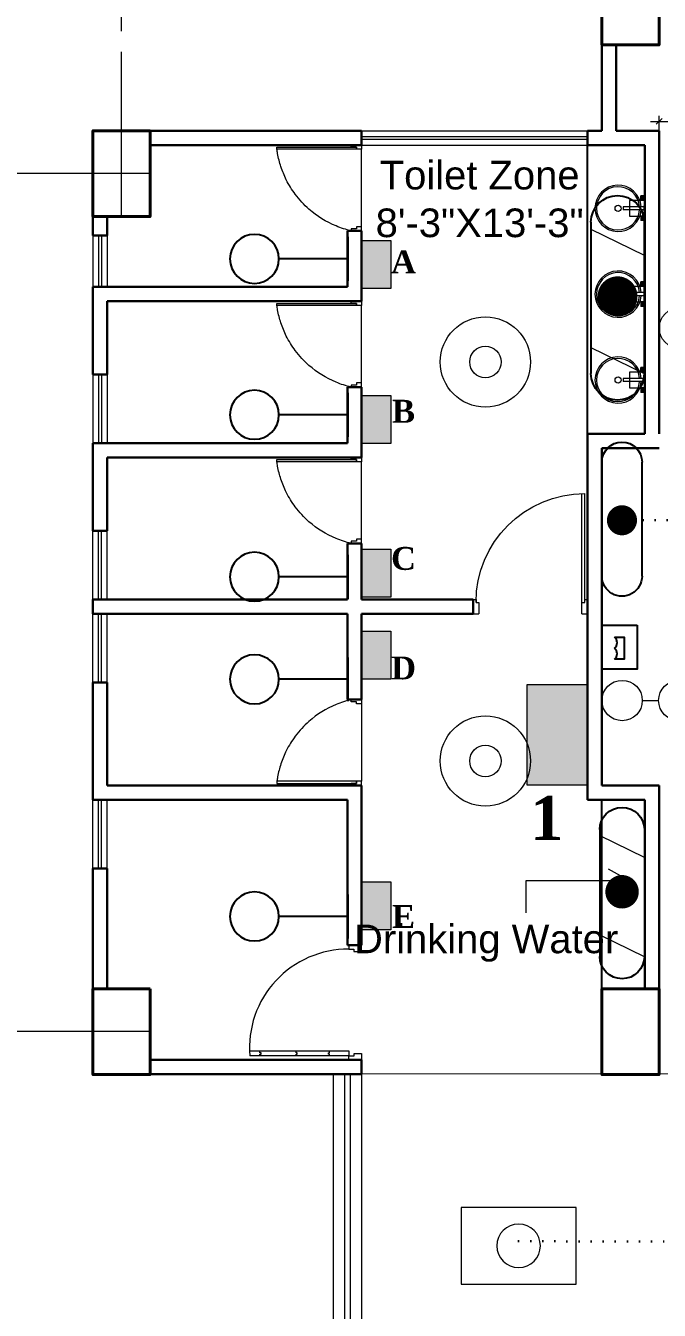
# Model space of a CAD drawing. Header units: inches. Extents: x -12 to 20935469, y -1604 to 24729220.
# Drawn here: x 20824020.3 to 20824241.8, y 24647863.6 to 24648312.6 of the extents above; entities that cross this region are included whole.
import ezdxf

# ---------------------------------------------------------------- set-up
doc = ezdxf.new("R2010")
doc.units = ezdxf.units.IN
doc.header["$LTSCALE"] = 0.03
doc.header["$MEASUREMENT"] = 0
doc.header["$PDMODE"] = 32
doc.header["$PDSIZE"] = 15
for name, pattern in [('ACAD_ISO02W100', [15, 12, -3]), ('ACAD_ISO08W100', [36, 24, -3, 6, -3]), ('DOT', [0.25, 0, -0.25])]:
    doc.linetypes.add(name, pattern=pattern)
for name, color, linetype in [('BL TEXT', 7, 'Continuous'), ('DIM TEXT 2025', 7, 'Continuous'), ('ELECTRICAL FITTINGS', 130, 'Continuous'), ('H', 154, 'Continuous'), ('SB TEXT', 215, 'DOT'), ('TEXT', 7, 'Continuous'), ('w', 188, 'DOT')]:
    doc.layers.add(name, color=color, linetype=linetype)
for name, color, linetype, lineweight in [('CL BOX', 90, 'ACAD_ISO02W100', 0), ('column', 1, 'Continuous', 40), ('Dimiention', 75, 'Continuous', 18), ('Door', 7, 'Continuous', 18), ('Glass Line', 252, 'Continuous', 9), ('Grid Line', 252, 'Continuous', 18), ('line', 7, 'Continuous', 9), ('Main Wall', 7, 'Continuous', 30), ('STAIR', 46, 'Continuous', 15), ('TOILET FIXTURE', 142, 'Continuous', 5), ('wind.', 150, 'Continuous', 20)]:
    doc.layers.add(name, color=color, linetype=linetype, lineweight=lineweight)
doc.styles.add('2', font='swisscl.ttf')
doc.styles.get("Standard").update_dxf_attribs({"font": 'timesbd.ttf'})
doc.dimstyles.new('arch grid', dxfattribs={"dimtxt": 250, "dimasz": 100, "dimexe": 10, "dimexo": 10, "dimgap": 0.09, "dimtad": 0, "dimdec": 0, "dimzin": 0, "dimdsep": 46, "dimtxsty": 'Standard', "dimblk": 'DOT', "dimcen": 50, "dimdle": 50, "dimclrd": 256, "dimclre": 256, "dimadec": 0, "dimazin": 0, "dimtfac": 1, "dimtdec": 0, "dimtofl": 0, "dimtmove": 0, "dimatfit": 3, "dimldrblk": 'DOT', "dimfxl": 200, "dimfxlon": 1, "dimtolj": 1, "dimtzin": 0, "dimlwd": -1, "dimlwe": -1, "dimarcsym": 1})
doc.dimstyles.new('Standard 8', dxfattribs={"dimtxt": 7, "dimasz": 2, "dimexe": 2, "dimexo": 2, "dimgap": 2, "dimtad": 0, "dimdec": 0, "dimzin": 3, "dimdsep": 46, "dimlunit": 4, "dimtxsty": 'Standard', "dimblk": 'OBLIQUE', "dimcen": 3, "dimdle": 3, "dimclrd": 256, "dimclre": 256, "dimclrt": 256, "dimadec": 0, "dimazin": 0, "dimtfac": 1, "dimtdec": 0, "dimtix": 1, "dimtofl": 0, "dimtmove": 0, "dimatfit": 0, "dimldrblk": 'OBLIQUE', "dimfxl": 1, "dimtolj": 1, "dimtzin": 0, "dimlwd": -1, "dimlwe": -1, "dimarcsym": 0})

# ---------------------------------------------------------------- blocks, each defined once
blk = doc.blocks.new('sssss-flat-876')
at = {"layer": 'Door', "linetype": 'Continuous', "ltscale": 3}
blk.add_line((3666.52, 84027.2), (3666.52, 84055.74), dxfattribs=at)
at = {"layer": 'Door', "linetype": 'Continuous', "ltscale": 3, "extrusion": (-7.21527e-09, -3.35624e-18, 1), "elevation": 0}
for points in [[(3666.52, 84057.2), (3666.52, 84055.74), (3668.35, 84055.74), (3668.35, 84056.47), (3670.18, 84056.47), (3670.18, 84057.2)], [(3668.35, 84055.74), (3696.16, 84055.74), (3696.16, 84056.47), (3668.35, 84056.47)]]:
    blk.add_lwpolyline(points, close=True, dxfattribs=at)
at = {"layer": 'Door', "linetype": 'Continuous', "ltscale": 3, "flags": 128}
blk.add_lwpolyline([(3670.18, 84027.2, 0.04096), (3675.47, 84028.9, 0.082496), (3684.93, 84034.78, 0.052187), (3689.72, 84039.97, 0.043988), (3692.86, 84045.05, 0.036571), (3694.75, 84049.63, 0.034751), (3695.92, 84054.2, 0.011435), (3696.16, 84055.74)], format="xyb", dxfattribs=at)
at = {"layer": 'Door', "linetype": 'Continuous', "ltscale": 3}
blk.add_lwpolyline([(3666.52, 84027.2), (3666.52, 84028.66), (3668.35, 84028.66), (3668.35, 84027.93), (3670.18, 84027.93), (3670.18, 84027.2)], close=True, dxfattribs=at)
blk = doc.blocks.new('Door_45')
at = {"layer": 'Door'}
for p, q in [((1.5, 4.97), (1.5, 43.97)), ((3.5, 44.03), (3.5, 4.97)), ((1.5, 40.03), (2.25, 40.03)), ((2.25, 40.03), (2.25, 39.53)), ((2.25, 39.53), (2.75, 39.53)), ((2.75, 39.53), (2.75, 40.03)), ((2.75, 40.03), (3.5, 40.03)), ((1.5, 25.77), (2.25, 25.77)), ((2.25, 25.77), (2.25, 25.27)), ((2.25, 25.27), (2.75, 25.27)), ((2.75, 25.77), (3.5, 25.77)), ((2.75, 25.27), (2.75, 25.77)), ((1.5, 12.57), (2.25, 12.57)), ((2.25, 12.57), (2.25, 13.07)), ((2.25, 13.07), (2.75, 13.07)), ((2.75, 13.07), (2.75, 12.57)), ((2.75, 12.57), (3.5, 12.57)), ((0, -0.03), (0, 4.97)), ((0, 4.97), (1.5, 4.97)), ((3.5, 4.97), (1.5, 4.97)), ((1.5, 4.97), (1.5, 2.97)), ((1.5, 2.97), (2.5, 2.97)), ((2.5, 2.97), (2.5, -0.03)), ((42.5, 3), (42.5, -0.03)), ((43.5, 3), (42.5, 3)), ((45, 5), (43.5, 5)), ((43.5, 5), (43.5, 3)), ((45, -0.03), (45, 5)), ((2.5, -0.03), (0, -0.03)), ((42.5, -0.03), (45, -0.03))]:
    blk.add_line(p, q, dxfattribs=at)
blk.add_arc((4.66, 5.26), 38.84, 359.6233, 94.6685, dxfattribs=at)
blk = doc.blocks.new('7-flat-72')
at = {"layer": 'Glass Line', "color": 8, "ltscale": 20}
for p, q in [((-64476.55, 376959.41), (-64476.55, 376966.61)), ((-64475.47, 376966.61), (-64476.55, 376966.61)), ((-64475.47, 376959.41), (-64475.47, 376966.61)), ((-64478.71, 376960.49), (-64480.33, 376960.49)), ((-64480.33, 376959.52), (-64480.33, 376960.49)), ((-64480.28, 376959.52), (-64480.28, 376960.49)), ((-64480.15, 376959.52), (-64480.15, 376960.49)), ((-64479.92, 376959.52), (-64479.92, 376960.49)), ((-64479.52, 376959.52), (-64479.52, 376960.49)), ((-64479.13, 376959.52), (-64479.13, 376960.49)), ((-64478.9, 376959.52), (-64478.9, 376960.49)), ((-64478.77, 376959.52), (-64478.77, 376960.49)), ((-64478.71, 376959.52), (-64478.71, 376960.49)), ((-64473.31, 376960.49), (-64471.69, 376960.49)), ((-64473.31, 376959.52), (-64473.31, 376960.49)), ((-64473.26, 376959.52), (-64473.26, 376960.49)), ((-64473.13, 376959.52), (-64473.13, 376960.49)), ((-64472.9, 376959.52), (-64472.9, 376960.49)), ((-64472.5, 376959.52), (-64472.5, 376960.49)), ((-64472.11, 376959.52), (-64472.11, 376960.49)), ((-64471.88, 376959.52), (-64471.88, 376960.49)), ((-64471.75, 376959.52), (-64471.75, 376960.49)), ((-64471.69, 376959.52), (-64471.69, 376960.49)), ((-64478.71, 376959.52), (-64480.33, 376959.52)), ((-64480.33, 376959.05), (-64480.33, 376959.41)), ((-64478.71, 376959.41), (-64480.33, 376959.41)), ((-64478.71, 376959.05), (-64480.33, 376959.05)), ((-64480.15, 376959.41), (-64480.15, 376959.52)), ((-64478.89, 376959.41), (-64478.89, 376959.52)), ((-64478.71, 376959.05), (-64478.71, 376959.41)), ((-64475.11, 376959.41), (-64476.91, 376959.41)), ((-64476.91, 376959.05), (-64476.91, 376959.41)), ((-64475.11, 376959.05), (-64476.91, 376959.05)), ((-64475.11, 376959.05), (-64475.11, 376959.41)), ((-64473.31, 376959.52), (-64471.69, 376959.52)), ((-64473.31, 376959.05), (-64473.31, 376959.41)), ((-64473.31, 376959.41), (-64471.69, 376959.41)), ((-64473.31, 376959.05), (-64471.69, 376959.05)), ((-64473.13, 376959.41), (-64473.13, 376959.52)), ((-64471.87, 376959.41), (-64471.87, 376959.52)), ((-64471.69, 376959.05), (-64471.69, 376959.41))]:
    blk.add_line(p, q, dxfattribs=at)
blk.add_circle((-64476.02, 376968.4, 0), 1.08, dxfattribs=at)
for radius, start, end in [(8.1, 273.8334, 266.1883), (7.55, 274.115, 265.9068)]:
    blk.add_arc((-64476.02, 376968.4, 0), radius, start, end, dxfattribs=at)
blk = doc.blocks.new('SFSFSFS-flat-72')
at = {"layer": 'TOILET FIXTURE', "ltscale": 0.2}
blk.add_lwpolyline([(-3918.47, -3608.1), (-3918.47, -3602.7), (-3923.87, -3602.7), (-3923.87, -3608.1)], close=True, dxfattribs=at)
at = {"layer": 'TOILET FIXTURE', "ltscale": 20}
blk.add_blockref('7-flat-72', (60554.84, -380567.16), dxfattribs=at)
blk = doc.blocks.new('$D40')
at = {"layer": 'Door'}
for p, q in [((1, 4), (1, 42)), ((2, 0), (2, 41.99)), ((1, 5), (0, 5)), ((40, 5), (38.99, 5)), ((39, 5), (39, 4)), ((2, 0), (0, 0)), ((2, 4), (1, 4)), ((39, 4), (38, 4)), ((38, 4), (38, 0)), ((40, 0), (38, 0))]:
    blk.add_line(p, q, dxfattribs=at)
blk.add_arc((1, 4), 38, 0, 90, dxfattribs=at)
blk = doc.blocks.new('bulb')
at = {"layer": 'line', "color": 4, "lineweight": 25, "ltscale": 50}
for p, q in [((20823168.7, 24658803.9), (20823168.7, 24658777.61)), ((20823168.7, 24658790.76), (20823209.88, 24658790.76))]:
    blk.add_line(p, q, dxfattribs=at)
blk.add_circle((20823224.56, 24658790.76), 14.68, dxfattribs=at)
blk = doc.blocks.new('FDDF')
at = {"layer": 'line', "color": 6, "linetype": 'Continuous', "lineweight": 25, "ltscale": 50}
for p, q in [((7351582.6, 3307777.3), (7351582.6, 3307351.8)), ((7351732.3, 3307777.3), (7351732.3, 3307351.8))]:
    blk.add_line(p, q, dxfattribs=at)
at = {"layer": 'line', "color": 6, "linetype": 'Continuous', "lineweight": 40, "ltscale": 50, "const_width": 56.1}
blk.add_lwpolyline([(7351657.4, 3307596.9, 1), (7351657.4, 3307540.8, 1)], format="xyb", close=True, dxfattribs=at)
at = {"layer": 'line', "color": 6, "linetype": 'Continuous', "lineweight": 25, "ltscale": 50}
for centre, start, end in [((7351657.4, 3307777.3), 0, 180), ((7351657.4, 3307351.8), 180, 0)]:
    blk.add_arc(centre, 74.8, start, end, dxfattribs=at)
blk = doc.blocks.new('JJUJUJUKI')
at = {"layer": 'line', "color": 6, "ltscale": 50}
for p, q in [((7363094.9, 3291793.9), (7362945.3, 3291866.9)), ((7363094.9, 3291460.9), (7362945.3, 3291533.9))]:
    blk.add_line(p, q, dxfattribs=at)
at = {"layer": 'line', "color": 5, "xscale": -1, "rotation": 180}
blk.add_blockref('FDDF', (11362.6, 6599218.7), dxfattribs=at)
blk = doc.blocks.new('RTRT')
at = {"layer": 'line', "color": 5}
blk.add_blockref('JJUJUJUKI', (0, 0), dxfattribs=at)
blk = doc.blocks.new('JUJUJUKIII')
at = {"layer": 'H', "ltscale": 50, "true_color": 0x999999, "transparency": 33554556}
h = blk.add_hatch(color=253, dxfattribs=at)
h.dxf.hatch_style = 1
h.paths.add_polyline_path([(7363219.9, 3291034.2), (7363425.7, 3291034.2), (7363425.7, 3291376.7), (7363219.9, 3291376.7)])
at = {"layer": 'Dimiention', "color": 4, "ltscale": 50}
blk.add_lwpolyline([(7363219.9, 3291034.2), (7363425.7, 3291034.2), (7363425.7, 3291376.7), (7363219.9, 3291376.7)], close=True, dxfattribs=at)
blk = doc.blocks.new('_Oblique')
at = {"color": 0, "linetype": 'ByBlock', "lineweight": -2}
blk.add_line((-0.5, -0.5), (0.5, 0.5), dxfattribs=at)
blk = doc.blocks.new('*D111')
at = {"layer": 'Defpoints', "color": 0, "transparency": 16777216}
for p in [(20824241.75, 24648279.12), (20824241.75, 24648268.79), (20824303.01, 24648268.79)]:
    blk.add_point(p, dxfattribs=at)
at = {"layer": 'DIM TEXT 2025', "lineweight": 0, "transparency": 16777216}
for p, q in [((20824241.75, 24648268.79), (20824241.75, 24648281.12)), ((20824303.01, 24648268.79), (20824303.01, 24648281.12)), ((20824238.75, 24648279.12), (20824255.26, 24648279.12)), ((20824306.01, 24648279.12), (20824289.49, 24648279.12))]:
    blk.add_line(p, q, dxfattribs=at)
at = {"layer": 'DIM TEXT 2025', "lineweight": 0, "transparency": 16777216, "xscale": 2, "yscale": 2, "zscale": 2, "rotation": 180}
blk.add_blockref('_Oblique', (20824241.75, 24648279.12), dxfattribs=at)
at = {"layer": 'DIM TEXT 2025', "lineweight": 0, "transparency": 16777216, "xscale": 2, "yscale": 2, "zscale": 2}
blk.add_blockref('_Oblique', (20824303.01, 24648279.12), dxfattribs=at)
at = {"layer": 'DIM TEXT 2025', "lineweight": 0, "transparency": 16777216, "insert": (20824272.38, 24648279.12), "char_height": 10, "attachment_point": 5}
blk.add_mtext('\\A1;5\'-1"', dxfattribs=at)
blk = doc.blocks.new('GGGFGFG')
at = {"layer": 'line', "color": 4, "ltscale": 50}
for p, q in [((7356688.2, 3293208.1), (7357003, 3293208.1)), ((7356688.2, 3292998.4), (7356688.2, 3293208.1)), ((7357003, 3293208.1), (7357003, 3292998.4)), ((7357003, 3292998.4), (7356688.2, 3292998.4))]:
    blk.add_line(p, q, dxfattribs=at)
blk.add_circle((7356845.6, 3293103.2), 59.6, dxfattribs=at)
blk = doc.blocks.new('ethernet port')
at = {"layer": 'ELECTRICAL FITTINGS'}
blk.add_lwpolyline([(-5056.1, -4355.3), (-4966.7, -4355.3), (-4966.7, -4426.7), (-5056.1, -4426.7)], close=True, dxfattribs=at)
blk.add_lwpolyline([(-5032, -4401.1), (-5032, -4381.4), (-4986.9, -4381.4), (-4986.9, -4401.1)], dxfattribs=at)
for centre in [(-5020.7, -4410.9), (-4998.2, -4410.9)]:
    blk.add_arc(centre, 15, 41.1385, 138.8615, dxfattribs=at)
blk = doc.blocks.new('GYTT')
at = {"layer": 'line', "color": 4, "ltscale": 50}
for radius in [19.73, 6.87]:
    blk.add_circle((20859470.76, -1441350.36), radius, dxfattribs=at)
blk = doc.blocks.new('gy')
at = {"layer": 'Dimiention', "color": 18, "ltscale": 50, "true_color": 0x000000}
for p, q in [((3543686.26, 5183217.13), (3543686.26, 5183211.14)), ((3543688.4, 5183217.13), (3543694.39, 5183211.14)), ((3543694.39, 5183217.13), (3543688.4, 5183211.14)), ((3543696.38, 5183214.14), (3543682.58, 5183214.14)), ((3543705.77, 5183214.14), (3543703.06, 5183214.14))]:
    blk.add_line(p, q, dxfattribs=at)
for centre in [(3543699.72, 5183214.14), (3543709.11, 5183214.14)]:
    blk.add_circle(centre, 3.34, dxfattribs=at)
blk = doc.blocks.new('GRID')
at = {"layer": 'Grid Line', "color": 252, "linetype": 'ACAD_ISO08W100', "lineweight": 9, "ltscale": 80, "true_color": 0x939598}
for p, q in [((20820144.28, 24639296.33), (20820144.28, 24639521.54)), ((20820154.14, 24639311.34), (20819943.28, 24639311.34)), ((20820154.14, 24639011.47), (20819943.28, 24639011.47))]:
    blk.add_line(p, q, dxfattribs=at)
blk = doc.blocks.new('*D363')
at = {"ltscale": 50, "transparency": 16777216}
for p, q in [((3479.24, 24649574.13), (3479.24, 24649400.75)), ((3479.42, 24649524.13), (3469.24, 24649524.13)), ((3479.42, 24649400.75), (3469.24, 24649400.75)), ((3479.24, 24649400.75), (3479.24, 8350.74))]:
    blk.add_line(p, q, dxfattribs=at)
at = {"layer": 'Defpoints', "color": 0, "ltscale": 50, "transparency": 16777216}
for p in [(20846678.15, 24649524.13), (3479.24, 24649400.75), (20846678.15, 24649400.75)]:
    blk.add_point(p, dxfattribs=at)
at = {"ltscale": 50, "transparency": 16777216, "xscale": 100, "yscale": 100, "zscale": 100}
for p, rotation in [((3479.24, 24649524.13), 90), ((3479.24, 24649400.75), 270)]:
    blk.add_blockref('_Oblique', p, dxfattribs=dict(at, rotation=rotation))
at = {"color": 0, "ltscale": 50, "transparency": 16777216, "insert": (3479.24, 3397.61), "char_height": 250, "attachment_point": 5, "rotation": 90}
blk.add_mtext('\\A1;{\\H8.57143x;300mm}', dxfattribs=at)
blk = doc.blocks.new('_Dot')
at = {"color": 0, "linetype": 'ByBlock', "lineweight": -2}
blk.add_line((-0.5, 0), (-1, 0), dxfattribs=at)
at = {"color": 0, "linetype": 'ByBlock', "const_width": 0.5}
blk.add_lwpolyline([(-0.25, 0, 1), (0.25, 0, 1)], format="xyb", close=True, dxfattribs=at)

msp = doc.modelspace()

# ---------------------------------------------------------------- linework, layer by layer
for p, q in [((20824216.75, 24648169.93), (20824216.75, 24648270.89)), ((20824221.75, 24647976.01), (20824221.75, 24648042.05)), ((20824132.75, 24647951.2), (20824137.75, 24647951.2))]:
    msp.add_line(p, q)
at = {"layer": 'column', "lineweight": 40, "ltscale": 20}
for points in [[(20824241.75, 24648335.89), (20824221.75, 24648335.89), (20824221.75, 24648305.89), (20824241.75, 24648305.89)], [(20824063.78, 24648275.89), (20824043.78, 24648275.89), (20824043.78, 24648245.89), (20824063.78, 24648245.89)], [(20824063.78, 24647976.03), (20824043.78, 24647976.03), (20824043.78, 24647946.03), (20824063.78, 24647946.03)], [(20824241.75, 24647976.01), (20824221.75, 24647976.01), (20824221.75, 24647946.03), (20824241.75, 24647946.03)]]:
    msp.add_lwpolyline(points, close=True, dxfattribs=at)
at = {"layer": 'Main Wall', "lineweight": 30}
for p, q in [((20824221.75, 24648275.89), (20824221.75, 24648305.89)), ((20824226.75, 24648275.89), (20824226.75, 24648305.89)), ((20824063.78, 24648275.89), (20824137.75, 24648275.89)), ((20824137.75, 24648270.89), (20824137.75, 24648275.89)), ((20824216.75, 24648275.89), (20824221.75, 24648275.89)), ((20824216.75, 24648270.89), (20824216.75, 24648275.89)), ((20824226.75, 24648275.89), (20824241.75, 24648275.89)), ((20824241.75, 24648169.93), (20824241.75, 24648275.89)), ((20824063.78, 24648270.89), (20824137.75, 24648270.89)), ((20824216.75, 24648270.89), (20824236.75, 24648270.89)), ((20824236.75, 24648169.93), (20824236.75, 24648270.89)), ((20824043.78, 24648239.28), (20824043.78, 24648245.89)), ((20824132.75, 24648240.89), (20824137.75, 24648240.89)), ((20824132.75, 24648240.89), (20824132.75, 24648221.28)), ((20824132.75, 24648221.28), (20824043.78, 24648221.28)), ((20824043.78, 24648190.66), (20824043.78, 24648221.28)), ((20824137.75, 24648216.28), (20824048.78, 24648216.28)), ((20824132.75, 24648186.28), (20824132.75, 24648166.66)), ((20824137.75, 24648186.28), (20824132.75, 24648186.28)), ((20824216.75, 24648112.05), (20824216.75, 24648169.93)), ((20824216.75, 24648169.93), (20824236.75, 24648169.93)), ((20824132.75, 24648166.66), (20824043.78, 24648166.66)), ((20824043.78, 24648136.05), (20824043.78, 24648166.66)), ((20824221.75, 24648047.05), (20824221.75, 24648164.93)), ((20824221.75, 24648164.93), (20824241.75, 24648164.93)), ((20824137.75, 24648161.66), (20824048.78, 24648161.66)), ((20824048.78, 24648161.66), (20824048.78, 24648136.05)), ((20824043.78, 24648136.05), (20824048.78, 24648136.05)), ((20824137.75, 24648131.66), (20824132.75, 24648131.66)), ((20824043.78, 24648112.05), (20824132.75, 24648112.05)), ((20824043.78, 24648107.05), (20824043.78, 24648112.05)), ((20824176.75, 24648107.05), (20824176.75, 24648112.05)), ((20824216.75, 24648042.05), (20824216.75, 24648112.05)), ((20824132.75, 24648107.05), (20824043.78, 24648107.05)), ((20824132.75, 24648077.05), (20824132.75, 24648107.05)), ((20824137.75, 24648077.05), (20824137.75, 24648107.05)), ((20824176.75, 24648107.05), (20824137.75, 24648107.05)), ((20824048.78, 24648083.05), (20824043.78, 24648083.05)), ((20824043.78, 24648042.05), (20824043.78, 24648083.05)), ((20824048.78, 24648083.05), (20824048.78, 24648047.05)), ((20824137.75, 24648077.05), (20824132.75, 24648077.05)), ((20824137.75, 24648047.05), (20824048.78, 24648047.05)), ((20824137.75, 24647991.2), (20824137.75, 24648047.05)), ((20824221.75, 24648047.05), (20824241.75, 24648047.05)), ((20824241.75, 24647976.02), (20824241.75, 24648047.05)), ((20824132.75, 24648042.05), (20824043.78, 24648042.05)), ((20824132.75, 24647991.2), (20824132.75, 24648042.05)), ((20824216.75, 24648042.05), (20824236.75, 24648042.05)), ((20824236.75, 24647976.02), (20824236.75, 24648042.05)), ((20824043.78, 24647976.02), (20824043.78, 24648018.05)), ((20824048.78, 24648018.05), (20824043.78, 24648018.05)), ((20824048.78, 24648018.05), (20824048.78, 24647976.02)), ((20824137.75, 24647991.2), (20824132.75, 24647991.2)), ((20824137.75, 24647951.2), (20824063.78, 24647951.2)), ((20824137.75, 24647951.2), (20824137.75, 24647946.18)), ((20824137.75, 24647946.18), (20824063.78, 24647946.18))]:
    msp.add_line(p, q, dxfattribs=at)
for points in [[(20824048.78, 24648245.89), (20824048.78, 24648239.28)], [(20824137.75, 24648240.89), (20824137.75, 24648216.28)], [(20824048.78, 24648239.28), (20824043.78, 24648239.28)], [(20824048.78, 24648216.28), (20824048.78, 24648190.66)], [(20824048.78, 24648190.66), (20824043.78, 24648190.66)], [(20824137.75, 24648186.28), (20824137.75, 24648161.66)], [(20824132.75, 24648131.66), (20824132.75, 24648112.05)], [(20824137.75, 24648131.66), (20824137.75, 24648112.05)], [(20824137.75, 24648112.05), (20824176.75, 24648112.05)]]:
    msp.add_lwpolyline(points, dxfattribs=at)
at = {"layer": 'STAIR', "color": 253, "lineweight": 5}
for p, q in [((20824231.35, 24648013.74), (20824224.05, 24648017.77)), ((20824231.35, 24648013.74), (20824195.11, 24648013.74)), ((20824195.11, 24648013.74), (20824195.11, 24648002.5)), ((20824231.35, 24648013.74), (20824224.05, 24648009.71))]:
    msp.add_line(p, q, dxfattribs=at)
at = {"layer": 'w', "linetype": 'DOT', "lineweight": 30, "ltscale": 550, "transparency": 33554661}
for p, q in [((20824248.79, 24648139.73), (20824231.39, 24648139.73)), ((20824192.63, 24647887.77), (20825039.72, 24647886.17))]:
    msp.add_line(p, q, dxfattribs=at)
at = {"layer": 'wind.'}
for p, q in [((20824137.75, 24648275.89), (20824216.75, 24648275.89)), ((20824137.75, 24648273.89), (20824216.75, 24648273.89)), ((20824137.75, 24648272.89), (20824216.75, 24648272.89)), ((20824137.75, 24648270.89), (20824216.75, 24648270.89)), ((20824043.78, 24648239.28), (20824043.78, 24648221.28)), ((20824045.78, 24648239.28), (20824045.78, 24648221.28)), ((20824046.78, 24648239.28), (20824046.78, 24648221.28)), ((20824048.78, 24648239.28), (20824048.78, 24648221.28)), ((20824043.78, 24648190.66), (20824043.78, 24648166.66)), ((20824045.78, 24648190.66), (20824045.78, 24648166.66)), ((20824046.78, 24648190.66), (20824046.78, 24648166.66)), ((20824048.78, 24648190.66), (20824048.78, 24648166.66)), ((20824043.78, 24648112.05), (20824043.78, 24648136.05)), ((20824045.78, 24648112.05), (20824045.78, 24648136.05)), ((20824046.78, 24648112.05), (20824046.78, 24648136.05)), ((20824048.78, 24648112.05), (20824048.78, 24648136.05)), ((20824043.78, 24648083.05), (20824043.78, 24648107.05)), ((20824045.78, 24648083.05), (20824045.78, 24648107.05)), ((20824046.78, 24648083.05), (20824046.78, 24648107.05)), ((20824048.78, 24648083.05), (20824048.78, 24648107.05)), ((20824043.78, 24648018.05), (20824043.78, 24648042.05)), ((20824045.78, 24648018.05), (20824045.78, 24648042.05)), ((20824046.78, 24648018.05), (20824046.78, 24648042.05)), ((20824048.78, 24648018.05), (20824048.78, 24648042.05)), ((20824127.87, 24647826.16), (20824127.87, 24647946.34)), ((20824131.87, 24647826.16), (20824131.87, 24647946.34)), ((20824133.87, 24647826.16), (20824133.87, 24647946.34)), ((20824137.87, 24647826.16), (20824137.87, 24647946.34))]:
    msp.add_line(p, q, dxfattribs=at)
at = {"layer": 'wind.', "lineweight": 5}
msp.add_lwpolyline([(20824137.87, 24647826.02), (20824137.87, 24647946.34), (20824959.72, 24647946.02), (20824959.72, 24648260.89), (20825139.37, 24648261.06), (20825139.37, 24647946.02), (20825973.25, 24647946.02), (20825973.25, 24647826.02), (20825262.5, 24647826.02), (20825262.5, 24647684.87), (20824959.72, 24647684.87), (20824959.72, 24647826.01)], close=True, dxfattribs=at)

# ---------------------------------------------------------------- block references
msp.add_blockref('GRID', (3909.5, 8949.55))
at = {"xscale": -0.5837749611745884, "yscale": 0.5837749611745884, "zscale": 0.5837749611745884}
for p in [(32980177.37, 10253046.47), (32980177.37, 10252991.98), (32980177.37, 10252935.37), (32980177.37, 10252899.54), (32980177.37, 10252816.67)]:
    msp.add_blockref('bulb', p, dxfattribs=at)
at = {"layer": 'BL TEXT', "xscale": 0.1718153874953252, "yscale": 0.1718153874953252, "zscale": 0.1718153874953252, "rotation": 269.999864243838}
msp.add_blockref('ethernet port', (20824982.32, 24647234.32), dxfattribs=at)
at = {"layer": 'CL BOX', "color": 5, "transparency": 33554457, "xscale": -0.127552882082143, "yscale": 0.127552882082143, "zscale": 0.127552882082143, "rotation": 359.9998993550784}
msp.add_blockref('GGGFGFG', (21762578.75, 24227839.72), dxfattribs=at)
at = {"layer": 'Dimiention', "xscale": 2.112111447955701, "yscale": 2.112111447955701, "zscale": 2.112111447955701, "rotation": 180}
for p in [(28308957.38, 35595732.85), (28308937.38, 35595602.67)]:
    msp.add_blockref('gy', p, dxfattribs=at)
at = {"layer": 'Door', "ltscale": 20, "xscale": -1}
for p in [(20827804.27, 24564213.69), (20827804.27, 24564159.08), (20827804.27, 24564104.46)]:
    msp.add_blockref('sssss-flat-876', p, dxfattribs=at)
at = {"layer": 'Door', "xscale": -1}
msp.add_blockref('$D40', (20824216.75, 24648107.05), dxfattribs=at)
at = {"layer": 'Door', "ltscale": 20, "rotation": 180}
msp.add_blockref('sssss-flat-876', (20827804.27, 24732104.25), dxfattribs=at)
at = {"layer": 'Door', "color": 250, "ltscale": 20, "xscale": 0.8888888888759539, "yscale": 0.8888888888759539, "zscale": 0.8888888888759539, "rotation": 90.00000000000001}
msp.add_blockref('Door_45', (20824137.72, 24647951.2), dxfattribs=at)
at = {"layer": 'line', "color": 5}
for name, p, xscale, yscale, zscale, rotation in [('RTRT', (21739826.06, 25057537.94), 0.1243509933453808, 0.1243509933453808, 0.1243509933453808, 180), ('JUJUJUKIII', (21185441.29, 24486738.57), -0.04906729999451974, 0.04906729999451974, 0.04906729999451974, 359.9999999827058), ('JUJUJUKIII', (21185441.29, 24486684.38), -0.04906729999451974, 0.04906729999451974, 0.04906729999451974, 359.9999999827058), ('FDDF', (20135402.96, 24958047.91), -0.09369666655797602, 0.09369666655797602, 0.09369666655797602, 179.9999999896241), ('JUJUJUKIII', (21185441.29, 24486630.66), -0.04906729999451974, 0.04906729999451974, 0.04906729999451974, 359.9999999827058), ('JUJUJUKIII', (21185441.29, 24486602.06), -0.04906729999451974, 0.04906729999451974, 0.04906729999451974, 359.9999999827058), ('RTRT', (21591247.38, 24990906.79), 0.1041717382837106, 0.1041717382837106, 0.1041717382837106, 180), ('JUJUJUKIII', (21185441.29, 24486514.42), -0.04906729999451974, 0.04906729999451974, 0.04906729999451974, 359.9999999827058)]:
    msp.add_blockref(name, p, dxfattribs=dict(at, xscale=xscale, yscale=yscale, zscale=zscale, rotation=rotation))
for name, p, xscale, yscale, zscale in [('GYTT', (4136604.39, 25801275.35), 0.8000000007450581, 0.8000000007450581, 0.8000000007450581), ('JUJUJUKIII', (21580294.72, 24310113.67), -0.1026830631760966, 0.1026830631760966, 0.1026830631760966), ('GYTT', (4136604.39, 25801135.91), 0.8000000007450581, 0.8000000007450581, 0.8000000007450581)]:
    msp.add_blockref(name, p, dxfattribs=dict(at, xscale=xscale, yscale=yscale, zscale=zscale))
at = {"layer": 'TOILET FIXTURE', "ltscale": 20, "rotation": 90.00000000000001}
for p in [(20820628.64, 24652169.94), (20820628.64, 24652139.94), (20820628.64, 24652109.94)]:
    msp.add_blockref('SFSFSFS-flat-72', p, dxfattribs=at)

# ---------------------------------------------------------------- texts
at = {"layer": 'SB TEXT', "width": 227.4581, "attachment_point": 8, "rotation": 0}
for s, insert, char_height in [('\\A1;A', (20824152.39, 24648226.07), 8), ('\\A1;B', (20824152.39, 24648173.81), 8), ('\\A1;C', (20824152.39, 24648122.29), 8), ('\\A1;D', (20824152.39, 24648084.09), 8), ('\\A1;1', (20824202.48, 24648027.98), 15.435), ('\\A1;E', (20824152.39, 24647997.27), 8)]:
    msp.add_mtext(s, dxfattribs=dict(at, insert=insert, char_height=char_height))
at = {"layer": 'TEXT', "color": 30, "lineweight": 5, "ltscale": 20, "char_height": 10, "attachment_point": 2, "style": '2'}
for s, width, gutter_width, insert in [('{\\fArial|b0|i0|c0|p34;\\C0;Toilet Zone\\P8\'-3"X13\'-3"}', 104.7597, 0.5, (20824179, 24648265.36)), ('\\pxsm1;{\\fArial|b0|i0|c0|p34;\\C0;Drinking Water }', 88.5626, 0.282, (20824181.26, 24647998.44)), ('\\pxsm1;{\\fArial|b0|i0|c0|p34;\\C0;Drinking Water }', 88.5626, 0.282, (20824181.26, 24647998.44))]:
    msp.add_mtext_dynamic_manual_height_columns(s, width=width, gutter_width=gutter_width, heights=[0], dxfattribs=dict(at, insert=insert))

# ---------------------------------------------------------------- dimensions: what is measured, and where the dimension line sits
at = {"ltscale": 50}
dim = msp.add_linear_dim(base=(3479.24, 24649400.75), p1=(20846678.15, 24649524.13), p2=(20846678.15, 24649400.75), angle=90, text='{\\H8.57143x;300mm}', dimstyle='arch grid', override={"dimblk1": 'Oblique', "dimblk2": 'Oblique', "dimsah": 1, "dimfxl": 0.18}, dxfattribs=at)
dim.commit()
dim.dimension.update_dxf_attribs({"geometry": '*D363', "text_midpoint": (3479.24, 3397.61), "dimtype": 160})
at = {"layer": 'DIM TEXT 2025', "lineweight": 0}
dim = msp.add_linear_dim(base=(20824241.75, 24648279.12), p1=(20824303.01, 24648268.79), p2=(20824241.75, 24648268.79), dimstyle='Standard 8', override={"dimtxt": 10, "dimexo": 0, "dimlwd": 0, "dimlwe": 0}, dxfattribs=at)
dim.commit()
dim.dimension.update_dxf_attribs({"geometry": '*D111', "text_midpoint": (20824272.38, 24648279.12)})

doc.saveas('drawing.dxf')
